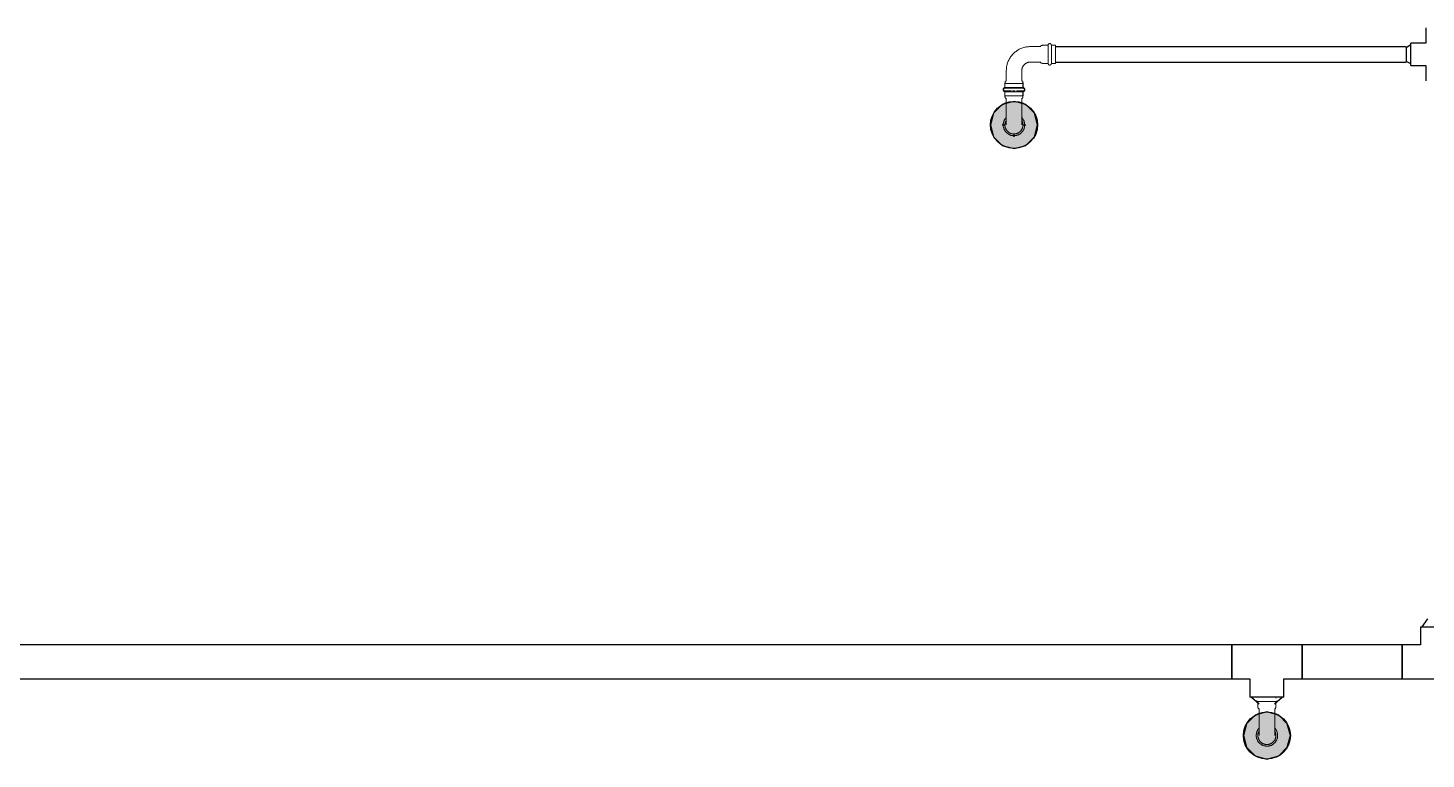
# Model space of a CAD drawing. Header units: inches. Extents: x -3327 to -1, y 8 to 1328.
# Drawn here: x -1645.4 to -1526.5, y 317.7 to 379.9 of the extents above; entities that cross this region are included whole.
import ezdxf

# ---------------------------------------------------------------- set-up
doc = ezdxf.new("R2010")
doc.units = ezdxf.units.IN
doc.header["$MEASUREMENT"] = 0
doc.layers.add('P-PIPE', color=3, linetype='Continuous', lineweight=9)
doc.layers.add('X - REF - FP', color=7, linetype='Continuous', true_color=0xb90000)

# ---------------------------------------------------------------- blocks, each defined once
blk = doc.blocks.new('Victaulic-VicPress316-Elbow 90-45deg Style P568_P571 - Standard-V7-SECOND LEVEL')
at = {"layer": 'P-PIPE'}
for p, q in [((-932.77, 322.6), (-932.77, 322.18)), ((-931.23, 322.92), (-931.22, 322.92)), ((-931.23, 322.18), (-931.23, 322.6)), ((-932.66, 322.03), (-932.66, 321.14)), ((-931.34, 321.14), (-931.34, 322.03))]:
    blk.add_line(p, q, dxfattribs=at)
at = {"layer": 'P-PIPE', "flags": 128}
for points in [[(-932.77, 322.63), (-932.77, 322.63), (-932.78, 322.63), (-932.78, 322.63), (-932.79, 322.64), (-932.8, 322.64), (-932.8, 322.64), (-932.81, 322.64), (-932.81, 322.64), (-932.82, 322.64), (-932.82, 322.64), (-932.83, 322.65), (-932.83, 322.65), (-932.84, 322.65), (-932.84, 322.66), (-932.85, 322.66), (-932.85, 322.66), (-932.86, 322.67), (-932.86, 322.67), (-932.87, 322.67), (-932.87, 322.68), (-932.87, 322.68), (-932.88, 322.69), (-932.88, 322.69), (-932.89, 322.7), (-932.89, 322.7), (-932.89, 322.71), (-932.89, 322.71), (-932.9, 322.72), (-932.9, 322.72), (-932.9, 322.73)], [(-932.78, 322.92), (-932.78, 322.92), (-932.77, 322.92)], [(-932.76, 322.92), (-932.76, 322.92), (-932.77, 322.92), (-932.77, 322.92), (-932.77, 322.92)], [(-932.77, 322.92), (-932.77, 322.92), (-932.76, 322.92), (-932.76, 322.92)], [(-932.75, 322.63), (-932.76, 322.63), (-932.76, 322.63), (-932.76, 322.63), (-932.77, 322.63), (-932.77, 322.63), (-932.77, 322.63)], [(-932.77, 322.63), (-932.77, 322.63), (-932.76, 322.63), (-932.76, 322.63), (-932.76, 322.63), (-932.75, 322.63), (-932.74, 322.63), (-932.74, 322.63), (-932.73, 322.63), (-932.72, 322.63), (-932.71, 322.63), (-932.69, 322.63), (-932.68, 322.63), (-932.67, 322.63), (-932.65, 322.63), (-932.63, 322.63), (-932.61, 322.63), (-932.6, 322.63), (-932.58, 322.63), (-932.56, 322.63), (-932.53, 322.63), (-932.51, 322.63), (-932.49, 322.63), (-932.46, 322.63), (-932.44, 322.63), (-932.41, 322.63), (-932.39, 322.63), (-932.36, 322.63), (-932.33, 322.63), (-932.31, 322.63), (-932.28, 322.63), (-932.25, 322.63), (-932.22, 322.63), (-932.19, 322.63), (-932.16, 322.63), (-932.13, 322.63), (-932.1, 322.63), (-932.07, 322.63), (-932.04, 322.63), (-932.02, 322.63)], [(-931.97, 322.63), (-931.94, 322.63), (-931.91, 322.63), (-931.88, 322.63), (-931.85, 322.63), (-931.82, 322.63), (-931.79, 322.63), (-931.76, 322.63), (-931.73, 322.63), (-931.7, 322.63), (-931.67, 322.63), (-931.65, 322.63), (-931.62, 322.63), (-931.59, 322.63), (-931.57, 322.63), (-931.54, 322.63), (-931.52, 322.63), (-931.49, 322.63), (-931.47, 322.63), (-931.45, 322.63), (-931.43, 322.63), (-931.41, 322.63), (-931.39, 322.63), (-931.37, 322.63), (-931.36, 322.63), (-931.34, 322.63), (-931.32, 322.63), (-931.31, 322.63), (-931.3, 322.63), (-931.29, 322.63), (-931.28, 322.63), (-931.27, 322.63), (-931.26, 322.63), (-931.25, 322.63), (-931.24, 322.63), (-931.24, 322.63), (-931.24, 322.63), (-931.23, 322.63), (-931.23, 322.63), (-931.23, 322.63)], [(-931.23, 322.63), (-931.23, 322.63), (-931.24, 322.63), (-931.24, 322.63), (-931.24, 322.63), (-931.25, 322.63)], [(-931.24, 322.92), (-931.24, 322.92), (-931.23, 322.92), (-931.23, 322.92), (-931.23, 322.92)], [(-931.23, 322.92), (-931.23, 322.92), (-931.24, 322.92), (-931.24, 322.92), (-931.24, 322.92)], [(-931.1, 322.72), (-931.1, 322.72), (-931.1, 322.71), (-931.11, 322.71), (-931.11, 322.7), (-931.11, 322.7), (-931.12, 322.69), (-931.12, 322.69), (-931.12, 322.68), (-931.13, 322.68), (-931.13, 322.68), (-931.14, 322.67), (-931.14, 322.67), (-931.14, 322.66), (-931.15, 322.66), (-931.15, 322.66), (-931.16, 322.65), (-931.16, 322.65), (-931.17, 322.65), (-931.17, 322.65), (-931.18, 322.64), (-931.18, 322.64), (-931.19, 322.64), (-931.2, 322.64), (-931.2, 322.64), (-931.21, 322.64), (-931.21, 322.63), (-931.22, 322.63), (-931.22, 322.63), (-931.23, 322.63), (-931.23, 322.63)], [(-932.66, 321.96), (-932.67, 321.97), (-932.67, 321.98), (-932.68, 321.98), (-932.69, 321.99), (-932.7, 322), (-932.7, 322.01), (-932.71, 322.02), (-932.72, 322.03), (-932.72, 322.04), (-932.73, 322.04), (-932.73, 322.05), (-932.74, 322.06), (-932.74, 322.07), (-932.75, 322.08), (-932.75, 322.09), (-932.76, 322.1), (-932.76, 322.12), (-932.76, 322.13), (-932.76, 322.14), (-932.76, 322.15), (-932.77, 322.16), (-932.77, 322.17), (-932.77, 322.18), (-932.77, 322.18)], [(-932.66, 321.14), (-932.66, 321.08), (-932.66, 321.02), (-932.66, 320.97), (-932.66, 320.91), (-932.66, 320.86), (-932.66, 320.8), (-932.66, 320.75), (-932.66, 320.7), (-932.66, 320.65), (-932.66, 320.59), (-932.66, 320.54), (-932.66, 320.49), (-932.66, 320.44), (-932.66, 320.4), (-932.66, 320.35), (-932.66, 320.3), (-932.66, 320.26), (-932.66, 320.22), (-932.66, 320.18), (-932.66, 320.14), (-932.66, 320.1), (-932.66, 320.06), (-932.66, 320.03), (-932.66, 319.99), (-932.66, 319.96), (-932.66, 319.93), (-932.66, 319.91), (-932.66, 319.88), (-932.66, 319.86), (-932.66, 319.84), (-932.66, 319.82), (-932.66, 319.8), (-932.66, 319.79), (-932.66, 319.77), (-932.66, 319.76), (-932.66, 319.75), (-932.66, 319.75), (-932.66, 319.74), (-932.66, 319.74), (-932.66, 319.74)], [(-931.23, 322.18), (-931.23, 322.17), (-931.23, 322.16), (-931.24, 322.15), (-931.24, 322.14), (-931.24, 322.13), (-931.24, 322.12), (-931.24, 322.11), (-931.25, 322.1), (-931.25, 322.09), (-931.26, 322.08), (-931.26, 322.07), (-931.26, 322.06), (-931.27, 322.05), (-931.28, 322.04), (-931.28, 322.03), (-931.29, 322.02), (-931.29, 322.01), (-931.3, 322), (-931.31, 321.99), (-931.32, 321.99), (-931.32, 321.98), (-931.33, 321.97), (-931.34, 321.97), (-931.34, 321.96)], [(-931.34, 319.74), (-931.34, 319.74), (-931.34, 319.75), (-931.34, 319.75), (-931.34, 319.76), (-931.34, 319.77), (-931.34, 319.78), (-931.34, 319.8), (-931.34, 319.81), (-931.34, 319.83), (-931.34, 319.85), (-931.34, 319.88), (-931.34, 319.9), (-931.34, 319.93), (-931.34, 319.96), (-931.34, 319.99), (-931.34, 320.02), (-931.34, 320.05), (-931.34, 320.09), (-931.34, 320.13), (-931.34, 320.17), (-931.34, 320.21), (-931.34, 320.25), (-931.34, 320.29), (-931.34, 320.34), (-931.34, 320.38), (-931.34, 320.43), (-931.34, 320.48), (-931.34, 320.53), (-931.34, 320.58), (-931.34, 320.63), (-931.34, 320.68), (-931.34, 320.74), (-931.34, 320.79), (-931.34, 320.84), (-931.34, 320.9), (-931.34, 320.95), (-931.34, 321.01), (-931.34, 321.07), (-931.34, 321.12), (-931.34, 321.14)], [(-932.66, 320.37), (-932.68, 320.35), (-932.7, 320.32), (-932.73, 320.3), (-932.75, 320.27), (-932.77, 320.24), (-932.79, 320.2), (-932.8, 320.17), (-932.82, 320.14), (-932.84, 320.11), (-932.85, 320.07), (-932.86, 320.04), (-932.87, 320), (-932.88, 319.97), (-932.89, 319.93), (-932.9, 319.9), (-932.9, 319.86), (-932.91, 319.83), (-932.91, 319.79), (-932.91, 319.75), (-932.91, 319.72), (-932.91, 319.68), (-932.91, 319.64), (-932.9, 319.61), (-932.9, 319.57), (-932.89, 319.54), (-932.88, 319.5), (-932.87, 319.47), (-932.86, 319.43), (-932.84, 319.4), (-932.83, 319.36), (-932.81, 319.33), (-932.8, 319.3), (-932.78, 319.27), (-932.76, 319.24), (-932.74, 319.21), (-932.72, 319.18), (-932.69, 319.15), (-932.67, 319.12), (-932.64, 319.1), (-932.62, 319.07), (-932.59, 319.05), (-932.56, 319.02), (-932.53, 319), (-932.5, 318.98), (-932.47, 318.96), (-932.44, 318.94), (-932.41, 318.93), (-932.37, 318.91), (-932.34, 318.9), (-932.31, 318.88), (-932.27, 318.87), (-932.24, 318.86), (-932.2, 318.85), (-932.16, 318.85), (-932.13, 318.84), (-932.09, 318.84), (-932.06, 318.83), (-932.02, 318.83), (-932, 318.83)], [(-932.66, 320.13), (-932.68, 320.1), (-932.69, 320.08), (-932.7, 320.05), (-932.71, 320.02), (-932.72, 319.99), (-932.73, 319.96), (-932.74, 319.93), (-932.75, 319.9), (-932.76, 319.87), (-932.76, 319.84), (-932.76, 319.81), (-932.77, 319.78), (-932.77, 319.75), (-932.77, 319.72), (-932.76, 319.69), (-932.76, 319.66), (-932.76, 319.63), (-932.75, 319.6), (-932.75, 319.57), (-932.74, 319.54), (-932.73, 319.51), (-932.72, 319.48), (-932.71, 319.45), (-932.7, 319.42), (-932.68, 319.4), (-932.67, 319.37), (-932.65, 319.34), (-932.64, 319.32), (-932.62, 319.29), (-932.6, 319.27), (-932.58, 319.24), (-932.56, 319.22), (-932.54, 319.2), (-932.52, 319.18), (-932.49, 319.16), (-932.47, 319.14), (-932.45, 319.12), (-932.42, 319.1), (-932.4, 319.09), (-932.37, 319.07), (-932.34, 319.06), (-932.31, 319.04), (-932.29, 319.03), (-932.26, 319.02), (-932.23, 319.01), (-932.2, 319), (-932.17, 319), (-932.14, 318.99), (-932.11, 318.98), (-932.08, 318.98), (-932.05, 318.98), (-932.02, 318.98), (-932, 318.98)], [(-932, 318.83), (-931.96, 318.83), (-931.93, 318.83), (-931.89, 318.84), (-931.85, 318.84), (-931.82, 318.85), (-931.78, 318.86), (-931.75, 318.87), (-931.71, 318.88), (-931.68, 318.89), (-931.64, 318.9), (-931.61, 318.92), (-931.58, 318.93), (-931.55, 318.95), (-931.52, 318.97), (-931.49, 318.99), (-931.46, 319.01), (-931.43, 319.03), (-931.4, 319.06), (-931.37, 319.08), (-931.35, 319.11), (-931.32, 319.13), (-931.3, 319.16), (-931.27, 319.19), (-931.25, 319.22), (-931.23, 319.25), (-931.21, 319.28), (-931.2, 319.31), (-931.18, 319.35), (-931.16, 319.38), (-931.15, 319.41), (-931.14, 319.45), (-931.13, 319.48), (-931.12, 319.52), (-931.11, 319.55), (-931.1, 319.59), (-931.1, 319.62), (-931.09, 319.66), (-931.09, 319.7), (-931.09, 319.73), (-931.09, 319.77), (-931.09, 319.81), (-931.09, 319.84), (-931.1, 319.88), (-931.1, 319.91), (-931.11, 319.95), (-931.12, 319.99), (-931.13, 320.02), (-931.14, 320.05), (-931.16, 320.09), (-931.17, 320.12), (-931.19, 320.16), (-931.2, 320.19), (-931.22, 320.22), (-931.24, 320.25), (-931.26, 320.28), (-931.28, 320.31), (-931.31, 320.34), (-931.33, 320.36)], [(-932, 318.98), (-931.97, 318.98), (-931.94, 318.98), (-931.91, 318.98), (-931.88, 318.99), (-931.85, 318.99), (-931.82, 319), (-931.79, 319.01), (-931.76, 319.02), (-931.73, 319.03), (-931.7, 319.04), (-931.67, 319.05), (-931.65, 319.06), (-931.62, 319.08), (-931.59, 319.09), (-931.57, 319.11), (-931.54, 319.13), (-931.52, 319.15), (-931.49, 319.17), (-931.47, 319.19), (-931.45, 319.21), (-931.43, 319.23), (-931.41, 319.25), (-931.39, 319.28), (-931.37, 319.3), (-931.36, 319.33), (-931.34, 319.35), (-931.32, 319.38), (-931.31, 319.41), (-931.3, 319.44), (-931.29, 319.47), (-931.28, 319.49), (-931.27, 319.52), (-931.26, 319.55), (-931.25, 319.58), (-931.24, 319.61), (-931.24, 319.64), (-931.24, 319.67), (-931.23, 319.7), (-931.23, 319.73), (-931.23, 319.77), (-931.24, 319.8), (-931.24, 319.83), (-931.24, 319.86), (-931.25, 319.89), (-931.25, 319.92), (-931.26, 319.95), (-931.27, 319.98), (-931.28, 320.01), (-931.29, 320.03), (-931.3, 320.06), (-931.32, 320.09), (-931.33, 320.12), (-931.34, 320.14)]]:
    blk.add_lwpolyline(points, dxfattribs=at)
blk = doc.blocks.new('Victaulic-VicPress316-Elbow 90-45deg Style P568_P571 - Standard-V8-SECOND LEVEL')
at = {"layer": 'P-PIPE'}
for p, q in [((-1562.28, 375.16), (-1562.28, 374.82)), ((-1561.51, 375.16), (-1562.28, 375.16)), ((-1562.28, 374.82), (-1561.51, 374.82)), ((-1560.75, 375.16), (-1561.51, 375.16)), ((-1561.51, 374.82), (-1560.75, 374.82)), ((-1560.75, 374.82), (-1560.75, 375.16)), ((-1562.28, 374.49), (-1562.28, 374.07)), ((-1562.17, 373.92), (-1562.17, 373.03)), ((-1560.86, 373.03), (-1560.86, 373.92)), ((-1560.75, 374.07), (-1560.75, 374.5))]:
    blk.add_line(p, q, dxfattribs=at)
at = {"layer": 'P-PIPE', "flags": 128}
for points in [[(-1562.28, 374.53), (-1562.29, 374.53), (-1562.29, 374.53), (-1562.3, 374.53), (-1562.3, 374.53), (-1562.31, 374.53), (-1562.32, 374.53), (-1562.32, 374.53), (-1562.33, 374.53), (-1562.33, 374.53), (-1562.34, 374.54), (-1562.34, 374.54), (-1562.35, 374.54), (-1562.35, 374.54), (-1562.36, 374.55), (-1562.36, 374.55), (-1562.37, 374.55), (-1562.37, 374.56), (-1562.38, 374.56), (-1562.38, 374.57), (-1562.39, 374.57), (-1562.39, 374.57), (-1562.39, 374.58), (-1562.4, 374.58), (-1562.4, 374.59), (-1562.4, 374.59), (-1562.41, 374.6), (-1562.41, 374.6), (-1562.41, 374.61), (-1562.41, 374.61), (-1562.42, 374.62), (-1562.42, 374.62), (-1562.42, 374.63), (-1562.42, 374.63), (-1562.42, 374.64), (-1562.42, 374.65), (-1562.43, 374.65), (-1562.43, 374.66), (-1562.43, 374.66), (-1562.43, 374.67), (-1562.43, 374.68), (-1562.43, 374.68), (-1562.43, 374.69), (-1562.43, 374.69), (-1562.42, 374.7), (-1562.42, 374.7), (-1562.42, 374.71), (-1562.42, 374.72), (-1562.42, 374.72), (-1562.42, 374.73), (-1562.41, 374.73), (-1562.41, 374.74), (-1562.41, 374.74), (-1562.41, 374.75), (-1562.4, 374.75), (-1562.4, 374.76), (-1562.4, 374.76), (-1562.39, 374.77), (-1562.39, 374.77), (-1562.38, 374.77), (-1562.38, 374.78), (-1562.38, 374.78), (-1562.37, 374.79), (-1562.37, 374.79), (-1562.36, 374.79), (-1562.36, 374.8), (-1562.35, 374.8), (-1562.35, 374.8), (-1562.34, 374.8), (-1562.34, 374.81), (-1562.33, 374.81), (-1562.32, 374.81), (-1562.32, 374.81), (-1562.31, 374.81), (-1562.31, 374.81), (-1562.3, 374.82), (-1562.3, 374.82), (-1562.29, 374.82), (-1562.28, 374.82), (-1562.28, 374.82)], [(-1561.51, 374.82), (-1561.55, 374.82), (-1561.58, 374.82), (-1561.61, 374.82), (-1561.64, 374.82), (-1561.67, 374.82), (-1561.7, 374.82), (-1561.73, 374.82), (-1561.76, 374.82), (-1561.79, 374.82), (-1561.81, 374.82), (-1561.84, 374.82), (-1561.87, 374.82), (-1561.9, 374.82), (-1561.92, 374.82), (-1561.95, 374.82), (-1561.97, 374.82), (-1562, 374.82), (-1562.02, 374.82), (-1562.04, 374.82), (-1562.06, 374.82), (-1562.09, 374.82), (-1562.11, 374.82), (-1562.12, 374.82), (-1562.14, 374.82), (-1562.16, 374.82), (-1562.18, 374.82), (-1562.19, 374.82), (-1562.2, 374.82), (-1562.22, 374.82), (-1562.23, 374.82), (-1562.24, 374.82), (-1562.25, 374.82), (-1562.26, 374.82), (-1562.26, 374.82), (-1562.27, 374.82), (-1562.27, 374.82), (-1562.28, 374.82), (-1562.28, 374.82), (-1562.28, 374.82), (-1562.28, 374.82)], [(-1562.28, 374.82), (-1562.28, 374.82), (-1562.28, 374.82), (-1562.28, 374.82), (-1562.27, 374.82), (-1562.27, 374.82), (-1562.26, 374.82), (-1562.25, 374.82), (-1562.24, 374.82)], [(-1560.75, 374.82), (-1560.75, 374.82), (-1560.75, 374.82), (-1560.75, 374.82), (-1560.76, 374.82), (-1560.76, 374.82), (-1560.77, 374.82), (-1560.78, 374.82), (-1560.79, 374.82), (-1560.8, 374.82), (-1560.81, 374.82), (-1560.82, 374.82), (-1560.84, 374.82), (-1560.85, 374.82), (-1560.87, 374.82), (-1560.88, 374.82), (-1560.9, 374.82), (-1560.92, 374.82), (-1560.94, 374.82), (-1560.96, 374.82), (-1560.98, 374.82), (-1561, 374.82), (-1561.03, 374.82), (-1561.05, 374.82), (-1561.08, 374.82), (-1561.1, 374.82), (-1561.13, 374.82), (-1561.15, 374.82), (-1561.18, 374.82), (-1561.21, 374.82), (-1561.24, 374.82), (-1561.27, 374.82), (-1561.3, 374.82), (-1561.32, 374.82), (-1561.35, 374.82), (-1561.38, 374.82), (-1561.42, 374.82), (-1561.45, 374.82), (-1561.48, 374.82), (-1561.51, 374.82), (-1561.51, 374.82)], [(-1560.79, 374.82), (-1560.78, 374.82), (-1560.77, 374.82), (-1560.77, 374.82), (-1560.76, 374.82), (-1560.76, 374.82), (-1560.75, 374.82), (-1560.75, 374.82), (-1560.75, 374.82), (-1560.75, 374.82)], [(-1560.75, 374.82), (-1560.74, 374.82), (-1560.74, 374.82), (-1560.73, 374.82), (-1560.73, 374.81), (-1560.72, 374.81), (-1560.71, 374.81), (-1560.71, 374.81), (-1560.7, 374.81), (-1560.7, 374.81), (-1560.69, 374.81), (-1560.69, 374.8), (-1560.68, 374.8), (-1560.68, 374.8), (-1560.67, 374.79), (-1560.67, 374.79), (-1560.66, 374.79), (-1560.66, 374.78), (-1560.65, 374.78), (-1560.65, 374.78), (-1560.64, 374.77), (-1560.64, 374.77), (-1560.64, 374.76), (-1560.63, 374.76), (-1560.63, 374.75), (-1560.63, 374.75), (-1560.62, 374.74), (-1560.62, 374.74), (-1560.62, 374.73), (-1560.62, 374.73), (-1560.61, 374.72), (-1560.61, 374.72), (-1560.61, 374.71), (-1560.61, 374.71), (-1560.61, 374.7), (-1560.61, 374.7), (-1560.6, 374.69), (-1560.6, 374.68), (-1560.6, 374.68), (-1560.6, 374.67), (-1560.6, 374.67), (-1560.6, 374.66), (-1560.6, 374.66), (-1560.6, 374.65), (-1560.61, 374.64), (-1560.61, 374.64), (-1560.61, 374.63), (-1560.61, 374.63), (-1560.61, 374.62), (-1560.61, 374.62), (-1560.62, 374.61), (-1560.62, 374.61), (-1560.62, 374.6), (-1560.62, 374.6), (-1560.63, 374.59), (-1560.63, 374.59), (-1560.63, 374.58), (-1560.64, 374.58), (-1560.64, 374.57), (-1560.65, 374.57), (-1560.65, 374.56), (-1560.65, 374.56), (-1560.66, 374.56), (-1560.66, 374.55), (-1560.67, 374.55), (-1560.67, 374.55), (-1560.68, 374.54), (-1560.68, 374.54), (-1560.69, 374.54), (-1560.69, 374.54), (-1560.7, 374.53), (-1560.71, 374.53), (-1560.71, 374.53), (-1560.72, 374.53), (-1560.72, 374.53), (-1560.73, 374.53), (-1560.73, 374.53), (-1560.74, 374.53), (-1560.75, 374.53), (-1560.75, 374.53)], [(-1562.27, 374.53), (-1562.27, 374.53), (-1562.28, 374.53), (-1562.28, 374.53), (-1562.28, 374.53), (-1562.28, 374.53)], [(-1562.28, 374.53), (-1562.28, 374.53), (-1562.28, 374.53), (-1562.28, 374.53), (-1562.27, 374.53), (-1562.27, 374.53), (-1562.26, 374.53), (-1562.25, 374.53), (-1562.24, 374.53), (-1562.23, 374.53), (-1562.22, 374.53), (-1562.21, 374.53), (-1562.19, 374.53), (-1562.18, 374.53), (-1562.16, 374.53), (-1562.15, 374.53), (-1562.13, 374.53), (-1562.11, 374.53), (-1562.09, 374.53), (-1562.07, 374.53), (-1562.05, 374.53), (-1562.03, 374.53), (-1562, 374.53), (-1561.98, 374.53), (-1561.95, 374.53), (-1561.93, 374.53), (-1561.9, 374.53), (-1561.88, 374.53), (-1561.85, 374.53), (-1561.82, 374.53), (-1561.79, 374.53), (-1561.76, 374.53), (-1561.73, 374.53)], [(-1562.17, 373.86), (-1562.18, 373.86), (-1562.19, 373.87), (-1562.2, 373.88), (-1562.21, 373.88), (-1562.21, 373.89), (-1562.22, 373.9), (-1562.23, 373.91), (-1562.23, 373.92), (-1562.24, 373.93), (-1562.24, 373.94), (-1562.25, 373.95), (-1562.25, 373.96), (-1562.26, 373.97), (-1562.26, 373.98), (-1562.27, 373.99), (-1562.27, 374), (-1562.27, 374.01), (-1562.28, 374.02), (-1562.28, 374.03), (-1562.28, 374.04), (-1562.28, 374.05), (-1562.28, 374.06), (-1562.28, 374.07), (-1562.28, 374.07)], [(-1561.65, 374.53), (-1561.61, 374.53), (-1561.58, 374.53), (-1561.55, 374.53), (-1561.52, 374.53), (-1561.51, 374.53)], [(-1561.51, 374.53), (-1561.48, 374.53), (-1561.45, 374.53), (-1561.42, 374.53)], [(-1561.3, 374.53), (-1561.27, 374.53), (-1561.24, 374.53), (-1561.22, 374.53), (-1561.19, 374.53), (-1561.16, 374.53), (-1561.13, 374.53), (-1561.11, 374.53), (-1561.08, 374.53), (-1561.06, 374.53), (-1561.03, 374.53)], [(-1561.03, 374.53), (-1561.01, 374.53), (-1560.99, 374.53), (-1560.97, 374.53), (-1560.94, 374.53), (-1560.92, 374.53), (-1560.91, 374.53), (-1560.89, 374.53), (-1560.87, 374.53), (-1560.85, 374.53), (-1560.84, 374.53), (-1560.83, 374.53), (-1560.81, 374.53), (-1560.8, 374.53), (-1560.79, 374.53), (-1560.78, 374.53), (-1560.77, 374.53), (-1560.77, 374.53), (-1560.76, 374.53), (-1560.76, 374.53), (-1560.75, 374.53), (-1560.75, 374.53), (-1560.75, 374.53), (-1560.75, 374.53)], [(-1560.75, 374.07), (-1560.75, 374.06), (-1560.75, 374.05), (-1560.75, 374.04), (-1560.75, 374.03), (-1560.75, 374.02), (-1560.76, 374.01), (-1560.76, 374), (-1560.76, 373.99), (-1560.77, 373.98), (-1560.77, 373.97), (-1560.77, 373.96), (-1560.78, 373.95), (-1560.78, 373.94), (-1560.79, 373.93), (-1560.8, 373.92), (-1560.8, 373.91), (-1560.81, 373.9), (-1560.82, 373.89), (-1560.82, 373.89), (-1560.83, 373.88), (-1560.84, 373.87), (-1560.85, 373.86), (-1560.86, 373.86), (-1560.86, 373.86)], [(-1560.75, 374.53), (-1560.75, 374.53), (-1560.75, 374.53), (-1560.75, 374.53), (-1560.76, 374.53), (-1560.76, 374.53)], [(-1562.17, 372.27), (-1562.19, 372.24), (-1562.22, 372.22), (-1562.24, 372.19), (-1562.26, 372.16), (-1562.28, 372.13), (-1562.3, 372.1), (-1562.32, 372.06), (-1562.34, 372.03), (-1562.35, 372), (-1562.37, 371.97), (-1562.38, 371.93), (-1562.39, 371.9), (-1562.4, 371.86), (-1562.41, 371.83), (-1562.41, 371.79), (-1562.42, 371.75), (-1562.42, 371.72), (-1562.43, 371.68), (-1562.43, 371.64), (-1562.43, 371.61), (-1562.42, 371.57), (-1562.42, 371.54), (-1562.42, 371.5), (-1562.41, 371.46), (-1562.4, 371.43), (-1562.39, 371.39), (-1562.38, 371.36), (-1562.37, 371.32), (-1562.36, 371.29), (-1562.34, 371.26), (-1562.33, 371.22), (-1562.31, 371.19), (-1562.29, 371.16), (-1562.27, 371.13), (-1562.25, 371.1), (-1562.23, 371.07), (-1562.21, 371.04), (-1562.18, 371.01), (-1562.16, 370.99), (-1562.13, 370.96), (-1562.1, 370.94), (-1562.08, 370.92), (-1562.05, 370.89), (-1562.02, 370.87), (-1561.99, 370.85), (-1561.95, 370.84), (-1561.92, 370.82), (-1561.89, 370.8), (-1561.85, 370.79), (-1561.82, 370.78), (-1561.79, 370.76), (-1561.75, 370.75), (-1561.72, 370.75), (-1561.68, 370.74), (-1561.64, 370.73), (-1561.61, 370.73), (-1561.57, 370.72), (-1561.53, 370.72), (-1561.51, 370.72)], [(-1562.17, 373.03), (-1562.17, 372.97), (-1562.17, 372.92), (-1562.17, 372.86), (-1562.17, 372.81), (-1562.17, 372.75), (-1562.17, 372.7), (-1562.17, 372.64), (-1562.17, 372.59), (-1562.17, 372.54), (-1562.17, 372.49), (-1562.17, 372.43), (-1562.17, 372.38), (-1562.17, 372.34), (-1562.17, 372.29), (-1562.17, 372.24), (-1562.17, 372.2), (-1562.17, 372.15), (-1562.17, 372.11), (-1562.17, 372.07), (-1562.17, 372.03), (-1562.17, 371.99), (-1562.17, 371.95), (-1562.17, 371.92), (-1562.17, 371.89), (-1562.17, 371.86), (-1562.17, 371.83), (-1562.17, 371.8), (-1562.17, 371.77), (-1562.17, 371.75), (-1562.17, 371.73), (-1562.17, 371.71), (-1562.17, 371.69), (-1562.17, 371.68), (-1562.17, 371.67), (-1562.17, 371.66), (-1562.17, 371.65), (-1562.17, 371.64), (-1562.17, 371.64), (-1562.17, 371.64), (-1562.17, 371.64)], [(-1561.51, 370.72), (-1561.48, 370.72), (-1561.44, 370.73), (-1561.41, 370.73), (-1561.37, 370.73), (-1561.33, 370.74), (-1561.3, 370.75), (-1561.26, 370.76), (-1561.23, 370.77), (-1561.19, 370.78), (-1561.16, 370.8), (-1561.13, 370.81), (-1561.09, 370.83), (-1561.06, 370.84), (-1561.03, 370.86), (-1561, 370.88), (-1560.97, 370.9), (-1560.94, 370.93), (-1560.91, 370.95), (-1560.89, 370.97), (-1560.86, 371), (-1560.84, 371.03), (-1560.81, 371.05), (-1560.79, 371.08), (-1560.77, 371.11), (-1560.75, 371.14), (-1560.73, 371.17), (-1560.71, 371.21), (-1560.69, 371.24), (-1560.68, 371.27), (-1560.66, 371.3), (-1560.65, 371.34), (-1560.64, 371.37), (-1560.63, 371.41), (-1560.62, 371.44), (-1560.62, 371.48), (-1560.61, 371.52), (-1560.61, 371.55), (-1560.6, 371.59), (-1560.6, 371.63), (-1560.6, 371.66), (-1560.61, 371.7), (-1560.61, 371.73), (-1560.61, 371.77), (-1560.62, 371.81), (-1560.63, 371.84), (-1560.64, 371.88), (-1560.65, 371.91), (-1560.66, 371.95), (-1560.67, 371.98), (-1560.69, 372.01), (-1560.7, 372.05), (-1560.72, 372.08), (-1560.74, 372.11), (-1560.76, 372.14), (-1560.78, 372.17), (-1560.8, 372.2), (-1560.82, 372.23), (-1560.85, 372.26)], [(-1560.86, 371.64), (-1560.86, 371.64), (-1560.86, 371.64), (-1560.86, 371.65), (-1560.86, 371.65), (-1560.86, 371.66), (-1560.86, 371.67), (-1560.86, 371.69), (-1560.86, 371.71), (-1560.86, 371.72), (-1560.86, 371.74), (-1560.86, 371.77), (-1560.86, 371.79), (-1560.86, 371.82), (-1560.86, 371.85), (-1560.86, 371.88), (-1560.86, 371.91), (-1560.86, 371.94), (-1560.86, 371.98), (-1560.86, 372.02), (-1560.86, 372.06), (-1560.86, 372.1), (-1560.86, 372.14), (-1560.86, 372.18), (-1560.86, 372.23), (-1560.86, 372.28), (-1560.86, 372.32), (-1560.86, 372.37), (-1560.86, 372.42), (-1560.86, 372.47), (-1560.86, 372.52), (-1560.86, 372.58), (-1560.86, 372.63), (-1560.86, 372.68), (-1560.86, 372.74), (-1560.86, 372.79), (-1560.86, 372.85), (-1560.86, 372.9), (-1560.86, 372.96), (-1560.86, 373.01), (-1560.86, 373.03)], [(-1562.18, 372.02), (-1562.19, 372), (-1562.2, 371.97), (-1562.22, 371.94), (-1562.23, 371.91), (-1562.24, 371.88), (-1562.25, 371.85), (-1562.26, 371.83), (-1562.26, 371.8), (-1562.27, 371.77), (-1562.27, 371.73), (-1562.28, 371.7), (-1562.28, 371.67), (-1562.28, 371.64), (-1562.28, 371.61), (-1562.28, 371.58), (-1562.28, 371.55), (-1562.27, 371.52), (-1562.27, 371.49), (-1562.26, 371.46), (-1562.25, 371.43), (-1562.25, 371.4), (-1562.24, 371.37), (-1562.22, 371.34), (-1562.21, 371.32), (-1562.2, 371.29), (-1562.18, 371.26), (-1562.17, 371.23), (-1562.15, 371.21), (-1562.13, 371.18), (-1562.12, 371.16), (-1562.1, 371.14), (-1562.08, 371.11), (-1562.05, 371.09), (-1562.03, 371.07), (-1562.01, 371.05), (-1561.99, 371.03), (-1561.96, 371.01), (-1561.94, 370.99), (-1561.91, 370.98), (-1561.88, 370.96), (-1561.86, 370.95), (-1561.83, 370.94), (-1561.8, 370.92), (-1561.77, 370.91), (-1561.74, 370.9), (-1561.71, 370.89), (-1561.68, 370.89), (-1561.65, 370.88), (-1561.62, 370.88), (-1561.59, 370.87), (-1561.56, 370.87), (-1561.53, 370.87), (-1561.51, 370.87)], [(-1561.51, 370.87), (-1561.48, 370.87), (-1561.45, 370.87), (-1561.42, 370.87), (-1561.39, 370.88), (-1561.36, 370.88), (-1561.33, 370.89), (-1561.3, 370.9), (-1561.27, 370.91), (-1561.24, 370.92), (-1561.22, 370.93), (-1561.19, 370.94), (-1561.16, 370.96), (-1561.13, 370.97), (-1561.11, 370.99), (-1561.08, 371), (-1561.06, 371.02), (-1561.03, 371.04), (-1561.01, 371.06), (-1560.99, 371.08), (-1560.97, 371.1), (-1560.94, 371.12), (-1560.92, 371.15), (-1560.91, 371.17), (-1560.89, 371.2), (-1560.87, 371.22), (-1560.85, 371.25), (-1560.84, 371.27), (-1560.83, 371.3), (-1560.81, 371.33), (-1560.8, 371.36), (-1560.79, 371.39), (-1560.78, 371.42), (-1560.77, 371.44), (-1560.77, 371.47), (-1560.76, 371.5), (-1560.76, 371.54), (-1560.75, 371.57), (-1560.75, 371.6), (-1560.75, 371.63), (-1560.75, 371.66), (-1560.75, 371.69), (-1560.75, 371.72), (-1560.76, 371.75), (-1560.76, 371.78), (-1560.77, 371.81), (-1560.78, 371.84), (-1560.78, 371.87), (-1560.79, 371.9), (-1560.81, 371.93), (-1560.82, 371.95), (-1560.83, 371.98), (-1560.85, 372.01), (-1560.86, 372.03)]]:
    blk.add_lwpolyline(points, dxfattribs=at)
blk = doc.blocks.new('Victaulic-VicPress316-Elbow 90-45deg Style P568_P571 - Standard-V64-SECOND LEVEL')
at = {"layer": 'P-PIPE'}
for p, q in [((-0.77, 3.52), (-0.77, 3.18)), ((0.77, 3.52), (-0.77, 3.52)), ((-0.77, 3.18), (0.77, 3.18)), ((-0.77, 2.87), (-0.77, 2.44)), ((0.77, 3.18), (0.77, 3.52)), ((0.77, 2.44), (0.77, 2.87)), ((-0.66, 2.28), (-0.66, 1.39)), ((0.66, 1.39), (0.66, 2.28)), ((-3.18, 0.77), (-3.52, 0.77)), ((-3.52, 0.77), (-3.52, -0.77)), ((-3.18, -0.77), (-3.18, 0.77)), ((-2.44, 0.77), (-2.89, 0.77)), ((-2.89, -0.77), (-2.89, 0.77)), ((-1.39, 0.66), (-2.28, 0.66)), ((-3.52, -0.77), (-3.18, -0.77)), ((-2.89, -0.77), (-2.44, -0.77)), ((-2.28, -0.66), (-1.39, -0.66))]:
    blk.add_line(p, q, dxfattribs=at)
at = {"layer": 'P-PIPE', "flags": 128}
for points in [[(-0.77, 2.89), (-0.77, 2.89), (-0.78, 2.89), (-0.78, 2.89), (-0.79, 2.89), (-0.8, 2.89), (-0.8, 2.89), (-0.81, 2.9), (-0.81, 2.9), (-0.82, 2.9), (-0.82, 2.9), (-0.83, 2.9), (-0.83, 2.91), (-0.84, 2.91), (-0.84, 2.91), (-0.85, 2.92), (-0.85, 2.92), (-0.86, 2.92), (-0.86, 2.93), (-0.87, 2.93), (-0.87, 2.93), (-0.87, 2.94), (-0.88, 2.94), (-0.88, 2.95), (-0.89, 2.95), (-0.89, 2.96), (-0.89, 2.96), (-0.89, 2.97), (-0.9, 2.97), (-0.9, 2.98), (-0.9, 2.98), (-0.9, 2.99), (-0.91, 2.99), (-0.91, 3), (-0.91, 3.01), (-0.91, 3.01), (-0.91, 3.02), (-0.91, 3.02), (-0.91, 3.03), (-0.91, 3.03), (-0.91, 3.04), (-0.91, 3.05), (-0.91, 3.05), (-0.91, 3.06), (-0.91, 3.06), (-0.91, 3.07), (-0.91, 3.07), (-0.91, 3.08), (-0.9, 3.09), (-0.9, 3.09), (-0.9, 3.1), (-0.9, 3.1), (-0.89, 3.11), (-0.89, 3.11), (-0.89, 3.12), (-0.88, 3.12), (-0.88, 3.13), (-0.88, 3.13), (-0.87, 3.14), (-0.87, 3.14), (-0.86, 3.14), (-0.86, 3.15), (-0.86, 3.15), (-0.85, 3.15), (-0.85, 3.16), (-0.84, 3.16), (-0.84, 3.16), (-0.83, 3.17), (-0.83, 3.17), (-0.82, 3.17), (-0.82, 3.17), (-0.81, 3.17), (-0.8, 3.18), (-0.8, 3.18), (-0.79, 3.18), (-0.79, 3.18), (-0.78, 3.18), (-0.78, 3.18), (-0.77, 3.18), (-0.77, 3.18)], [(0.77, 3.18), (0.77, 3.18), (0.76, 3.18), (0.76, 3.18), (0.76, 3.18), (0.75, 3.18), (0.74, 3.18), (0.74, 3.18), (0.73, 3.18), (0.72, 3.18), (0.71, 3.18), (0.69, 3.18), (0.68, 3.18), (0.67, 3.18), (0.65, 3.18), (0.63, 3.18), (0.61, 3.18), (0.6, 3.18), (0.58, 3.18), (0.56, 3.18), (0.53, 3.18), (0.51, 3.18), (0.49, 3.18), (0.46, 3.18), (0.44, 3.18), (0.41, 3.18), (0.39, 3.18), (0.36, 3.18), (0.33, 3.18), (0.31, 3.18), (0.28, 3.18), (0.25, 3.18), (0.22, 3.18), (0.19, 3.18), (0.16, 3.18), (0.13, 3.18), (0.1, 3.18), (0.07, 3.18), (0.04, 3.18), (0.01, 3.18), (-0.02, 3.18), (-0.05, 3.18), (-0.08, 3.18), (-0.11, 3.18), (-0.14, 3.18), (-0.17, 3.18), (-0.2, 3.18), (-0.23, 3.18), (-0.26, 3.18), (-0.29, 3.18), (-0.32, 3.18), (-0.35, 3.18), (-0.37, 3.18), (-0.4, 3.18), (-0.43, 3.18), (-0.45, 3.18), (-0.48, 3.18), (-0.5, 3.18), (-0.52, 3.18), (-0.54, 3.18), (-0.57, 3.18), (-0.59, 3.18), (-0.6, 3.18), (-0.62, 3.18), (-0.64, 3.18), (-0.66, 3.18), (-0.67, 3.18), (-0.69, 3.18), (-0.7, 3.18), (-0.71, 3.18), (-0.72, 3.18), (-0.73, 3.18), (-0.74, 3.18), (-0.75, 3.18), (-0.75, 3.18), (-0.76, 3.18), (-0.76, 3.18), (-0.77, 3.18), (-0.77, 3.18), (-0.77, 3.18)], [(-0.77, 3.18), (-0.77, 3.18), (-0.76, 3.18), (-0.76, 3.18), (-0.76, 3.18), (-0.75, 3.18), (-0.74, 3.18), (-0.74, 3.18), (-0.73, 3.18)], [(-0.77, 2.89), (-0.77, 2.89), (-0.76, 2.89), (-0.76, 2.89), (-0.76, 2.89), (-0.75, 2.89), (-0.74, 2.89), (-0.74, 2.89), (-0.73, 2.89), (-0.72, 2.89), (-0.71, 2.89), (-0.69, 2.89), (-0.68, 2.89), (-0.67, 2.89), (-0.65, 2.89), (-0.63, 2.89), (-0.61, 2.89), (-0.6, 2.89), (-0.58, 2.89), (-0.56, 2.89), (-0.54, 2.89)], [(-0.75, 2.89), (-0.76, 2.89), (-0.76, 2.89), (-0.77, 2.89), (-0.77, 2.89), (-0.77, 2.89)], [(-0.66, 2.22), (-0.67, 2.23), (-0.67, 2.23), (-0.68, 2.24), (-0.69, 2.25), (-0.7, 2.26), (-0.7, 2.27), (-0.71, 2.27), (-0.72, 2.28), (-0.72, 2.29), (-0.73, 2.3), (-0.73, 2.31), (-0.74, 2.32), (-0.74, 2.33), (-0.75, 2.34), (-0.75, 2.35), (-0.76, 2.36), (-0.76, 2.37), (-0.76, 2.38), (-0.76, 2.39), (-0.76, 2.4), (-0.77, 2.42), (-0.77, 2.43), (-0.77, 2.44), (-0.77, 2.44)], [(-0.53, 2.89), (-0.51, 2.89), (-0.49, 2.89), (-0.46, 2.89), (-0.44, 2.89), (-0.41, 2.89), (-0.39, 2.89), (-0.36, 2.89), (-0.33, 2.89), (-0.31, 2.89), (-0.28, 2.89), (-0.25, 2.89), (-0.22, 2.89), (-0.19, 2.89), (-0.16, 2.89), (-0.13, 2.89), (-0.1, 2.89), (-0.07, 2.89), (-0.04, 2.89), (-0.01, 2.89), (0.02, 2.89), (0.05, 2.89), (0.08, 2.89), (0.11, 2.89), (0.14, 2.89), (0.17, 2.89), (0.2, 2.89), (0.23, 2.89), (0.26, 2.89), (0.29, 2.89), (0.32, 2.89), (0.35, 2.89), (0.37, 2.89), (0.4, 2.89), (0.43, 2.89)], [(0.48, 2.89), (0.5, 2.89), (0.52, 2.89), (0.54, 2.89), (0.57, 2.89), (0.59, 2.89), (0.6, 2.89), (0.62, 2.89), (0.64, 2.89), (0.66, 2.89), (0.67, 2.89), (0.69, 2.89), (0.7, 2.89), (0.71, 2.89), (0.72, 2.89), (0.73, 2.89), (0.74, 2.89), (0.75, 2.89), (0.75, 2.89), (0.76, 2.89), (0.76, 2.89), (0.77, 2.89), (0.77, 2.89), (0.77, 2.89)], [(0.77, 2.44), (0.77, 2.43), (0.77, 2.42), (0.76, 2.41), (0.76, 2.4), (0.76, 2.38), (0.76, 2.37), (0.76, 2.36), (0.75, 2.35), (0.75, 2.34), (0.74, 2.33), (0.74, 2.32), (0.74, 2.31), (0.73, 2.3), (0.72, 2.29), (0.72, 2.29), (0.71, 2.28), (0.71, 2.27), (0.7, 2.26), (0.69, 2.25), (0.68, 2.24), (0.68, 2.24), (0.67, 2.23), (0.66, 2.22), (0.66, 2.22)], [(0.72, 3.18), (0.73, 3.18), (0.74, 3.18), (0.75, 3.18), (0.75, 3.18), (0.76, 3.18), (0.76, 3.18), (0.77, 3.18), (0.77, 3.18), (0.77, 3.18)], [(0.77, 2.89), (0.77, 2.89), (0.76, 2.89), (0.76, 2.89), (0.76, 2.89), (0.75, 2.89), (0.74, 2.89)], [(0.77, 3.18), (0.77, 3.18), (0.78, 3.18), (0.78, 3.18), (0.79, 3.18), (0.8, 3.18), (0.8, 3.18), (0.81, 3.18), (0.81, 3.17), (0.82, 3.17), (0.82, 3.17), (0.83, 3.17), (0.83, 3.17), (0.84, 3.16), (0.84, 3.16), (0.85, 3.16), (0.85, 3.15), (0.86, 3.15), (0.86, 3.15), (0.87, 3.14), (0.87, 3.14), (0.87, 3.13), (0.88, 3.13), (0.88, 3.12), (0.89, 3.12), (0.89, 3.11), (0.89, 3.11), (0.89, 3.1), (0.9, 3.1), (0.9, 3.09), (0.9, 3.09), (0.9, 3.08), (0.91, 3.08), (0.91, 3.07), (0.91, 3.07), (0.91, 3.06), (0.91, 3.05), (0.91, 3.05), (0.91, 3.04), (0.91, 3.04), (0.91, 3.03), (0.91, 3.03), (0.91, 3.02), (0.91, 3.01), (0.91, 3.01), (0.91, 3), (0.91, 3), (0.91, 2.99), (0.9, 2.99), (0.9, 2.98), (0.9, 2.98), (0.9, 2.97), (0.89, 2.97), (0.89, 2.96), (0.89, 2.96), (0.88, 2.95), (0.88, 2.95), (0.88, 2.94), (0.87, 2.94), (0.87, 2.93), (0.86, 2.93), (0.86, 2.92), (0.86, 2.92), (0.85, 2.92), (0.85, 2.91), (0.84, 2.91), (0.84, 2.91), (0.83, 2.91), (0.83, 2.9), (0.82, 2.9), (0.82, 2.9), (0.81, 2.9), (0.8, 2.9), (0.8, 2.89), (0.79, 2.89), (0.79, 2.89), (0.78, 2.89), (0.78, 2.89), (0.77, 2.89), (0.77, 2.89)], [(-0.66, 1.39), (-0.66, 1.36), (-0.66, 1.33), (-0.66, 1.3), (-0.67, 1.28), (-0.67, 1.25), (-0.68, 1.22), (-0.69, 1.19), (-0.69, 1.16), (-0.7, 1.13), (-0.72, 1.11), (-0.73, 1.08), (-0.74, 1.05), (-0.75, 1.03), (-0.77, 1), (-0.79, 0.98), (-0.8, 0.95), (-0.82, 0.93), (-0.84, 0.91), (-0.86, 0.89), (-0.88, 0.87), (-0.9, 0.85), (-0.92, 0.83), (-0.95, 0.81), (-0.97, 0.79), (-1, 0.77), (-1.02, 0.76), (-1.05, 0.74), (-1.07, 0.73), (-1.1, 0.72), (-1.13, 0.71), (-1.15, 0.7), (-1.18, 0.69), (-1.21, 0.68), (-1.24, 0.67), (-1.27, 0.67), (-1.3, 0.66), (-1.33, 0.66), (-1.36, 0.66), (-1.39, 0.66), (-1.39, 0.66)], [(-1.39, -0.66), (-1.31, -0.66), (-1.23, -0.65), (-1.15, -0.64), (-1.07, -0.63), (-0.99, -0.62), (-0.91, -0.6), (-0.83, -0.58), (-0.75, -0.55), (-0.67, -0.53), (-0.59, -0.5), (-0.52, -0.46), (-0.45, -0.43), (-0.37, -0.39), (-0.3, -0.34), (-0.24, -0.3), (-0.17, -0.25), (-0.1, -0.2), (-0.04, -0.15), (0.02, -0.09), (0.08, -0.04), (0.13, 0.02), (0.19, 0.09), (0.24, 0.15), (0.29, 0.22), (0.33, 0.29), (0.38, 0.35), (0.42, 0.43), (0.45, 0.5), (0.49, 0.57), (0.52, 0.65), (0.55, 0.73), (0.57, 0.81), (0.59, 0.88), (0.61, 0.96), (0.63, 1.04), (0.64, 1.13), (0.65, 1.21), (0.65, 1.29), (0.66, 1.37), (0.66, 1.39)], [(-3.18, 0.77), (-3.18, 0.77), (-3.18, 0.78), (-3.18, 0.78), (-3.18, 0.79), (-3.18, 0.8), (-3.18, 0.8), (-3.18, 0.81), (-3.17, 0.81), (-3.17, 0.82), (-3.17, 0.82), (-3.17, 0.83), (-3.17, 0.83), (-3.16, 0.84), (-3.16, 0.84), (-3.16, 0.85), (-3.15, 0.85), (-3.15, 0.86), (-3.15, 0.86), (-3.14, 0.87), (-3.14, 0.87), (-3.13, 0.87), (-3.13, 0.88), (-3.12, 0.88), (-3.12, 0.89), (-3.11, 0.89), (-3.11, 0.89), (-3.1, 0.89), (-3.1, 0.9), (-3.09, 0.9), (-3.09, 0.9), (-3.08, 0.9), (-3.08, 0.91), (-3.07, 0.91), (-3.07, 0.91), (-3.06, 0.91), (-3.05, 0.91), (-3.05, 0.91), (-3.04, 0.91), (-3.04, 0.91), (-3.03, 0.91), (-3.03, 0.91), (-3.02, 0.91), (-3.01, 0.91), (-3.01, 0.91), (-3, 0.91), (-3, 0.91), (-2.99, 0.91), (-2.99, 0.9), (-2.98, 0.9), (-2.98, 0.9), (-2.97, 0.9), (-2.97, 0.89), (-2.96, 0.89), (-2.96, 0.89), (-2.95, 0.88), (-2.95, 0.88), (-2.94, 0.88), (-2.94, 0.87), (-2.93, 0.87), (-2.93, 0.86), (-2.92, 0.86), (-2.92, 0.86), (-2.92, 0.85), (-2.91, 0.85), (-2.91, 0.84), (-2.91, 0.84), (-2.91, 0.83), (-2.9, 0.83), (-2.9, 0.82), (-2.9, 0.82), (-2.9, 0.81), (-2.9, 0.8), (-2.89, 0.8), (-2.89, 0.79), (-2.89, 0.79), (-2.89, 0.78), (-2.89, 0.78), (-2.89, 0.77), (-2.89, 0.77)], [(-3.18, 0.77), (-3.18, 0.77), (-3.18, 0.76), (-3.18, 0.76), (-3.18, 0.76), (-3.18, 0.75), (-3.18, 0.74), (-3.18, 0.74), (-3.18, 0.73), (-3.18, 0.72), (-3.18, 0.71), (-3.18, 0.69), (-3.18, 0.68), (-3.18, 0.67), (-3.18, 0.65), (-3.18, 0.63), (-3.18, 0.61), (-3.18, 0.6), (-3.18, 0.58), (-3.18, 0.56), (-3.18, 0.53), (-3.18, 0.51), (-3.18, 0.49), (-3.18, 0.46), (-3.18, 0.44), (-3.18, 0.41), (-3.18, 0.39), (-3.18, 0.36), (-3.18, 0.33), (-3.18, 0.31), (-3.18, 0.28), (-3.18, 0.25), (-3.18, 0.22), (-3.18, 0.19), (-3.18, 0.16), (-3.18, 0.13), (-3.18, 0.1), (-3.18, 0.07), (-3.18, 0.04), (-3.18, 0.01), (-3.18, -0.02), (-3.18, -0.05), (-3.18, -0.08), (-3.18, -0.11), (-3.18, -0.14), (-3.18, -0.17), (-3.18, -0.2), (-3.18, -0.23), (-3.18, -0.26), (-3.18, -0.29), (-3.18, -0.32), (-3.18, -0.35), (-3.18, -0.37), (-3.18, -0.4), (-3.18, -0.43), (-3.18, -0.45), (-3.18, -0.48), (-3.18, -0.5), (-3.18, -0.52), (-3.18, -0.54), (-3.18, -0.57), (-3.18, -0.59), (-3.18, -0.6), (-3.18, -0.62), (-3.18, -0.64), (-3.18, -0.66), (-3.18, -0.67), (-3.18, -0.69), (-3.18, -0.7), (-3.18, -0.71), (-3.18, -0.72), (-3.18, -0.73), (-3.18, -0.74), (-3.18, -0.75), (-3.18, -0.75), (-3.18, -0.76), (-3.18, -0.76), (-3.18, -0.77), (-3.18, -0.77), (-3.18, -0.77)], [(-3.18, 0.72), (-3.18, 0.73), (-3.18, 0.74), (-3.18, 0.75), (-3.18, 0.75), (-3.18, 0.76), (-3.18, 0.76), (-3.18, 0.77), (-3.18, 0.77), (-3.18, 0.77)], [(-2.89, -0.77), (-2.89, -0.77), (-2.89, -0.76), (-2.89, -0.76), (-2.89, -0.76), (-2.89, -0.75), (-2.89, -0.74), (-2.89, -0.74), (-2.89, -0.73), (-2.89, -0.72), (-2.89, -0.71), (-2.89, -0.69), (-2.89, -0.68), (-2.89, -0.67), (-2.89, -0.65), (-2.89, -0.63), (-2.89, -0.61), (-2.89, -0.6), (-2.89, -0.58), (-2.89, -0.56), (-2.89, -0.53), (-2.89, -0.51), (-2.89, -0.49), (-2.89, -0.46), (-2.89, -0.44), (-2.89, -0.41), (-2.89, -0.39), (-2.89, -0.36), (-2.89, -0.33), (-2.89, -0.31), (-2.89, -0.28), (-2.89, -0.25), (-2.89, -0.22), (-2.89, -0.19), (-2.89, -0.16), (-2.89, -0.13), (-2.89, -0.1), (-2.89, -0.07), (-2.89, -0.04), (-2.89, -0.01), (-2.89, 0.02), (-2.89, 0.05), (-2.89, 0.08), (-2.89, 0.11), (-2.89, 0.14), (-2.89, 0.17), (-2.89, 0.2), (-2.89, 0.23), (-2.89, 0.26), (-2.89, 0.29), (-2.89, 0.32), (-2.89, 0.35), (-2.89, 0.37), (-2.89, 0.4), (-2.89, 0.43), (-2.89, 0.45), (-2.89, 0.48), (-2.89, 0.5), (-2.89, 0.52), (-2.89, 0.54), (-2.89, 0.57), (-2.89, 0.59), (-2.89, 0.6), (-2.89, 0.62), (-2.89, 0.64), (-2.89, 0.66), (-2.89, 0.67), (-2.89, 0.69), (-2.89, 0.7), (-2.89, 0.71), (-2.89, 0.72), (-2.89, 0.73), (-2.89, 0.74), (-2.89, 0.75), (-2.89, 0.75), (-2.89, 0.76), (-2.89, 0.76), (-2.89, 0.77), (-2.89, 0.77), (-2.89, 0.77)], [(-2.89, 0.77), (-2.89, 0.77), (-2.89, 0.76), (-2.89, 0.76), (-2.89, 0.76), (-2.89, 0.75), (-2.89, 0.74), (-2.89, 0.74), (-2.89, 0.73)], [(-2.44, 0.77), (-2.43, 0.77), (-2.42, 0.77), (-2.41, 0.76), (-2.4, 0.76), (-2.38, 0.76), (-2.37, 0.76), (-2.36, 0.76), (-2.35, 0.75), (-2.34, 0.75), (-2.33, 0.74), (-2.32, 0.74), (-2.31, 0.74), (-2.3, 0.73), (-2.29, 0.72), (-2.29, 0.72), (-2.28, 0.71), (-2.27, 0.71), (-2.26, 0.7), (-2.25, 0.69), (-2.24, 0.68), (-2.24, 0.68), (-2.23, 0.67), (-2.22, 0.66), (-2.22, 0.66)], [(-3.18, -0.77), (-3.18, -0.77), (-3.18, -0.76), (-3.18, -0.76), (-3.18, -0.76), (-3.18, -0.75), (-3.18, -0.74), (-3.18, -0.74), (-3.18, -0.73)], [(-2.89, -0.77), (-2.89, -0.77), (-2.89, -0.78), (-2.89, -0.78), (-2.89, -0.79), (-2.89, -0.8), (-2.89, -0.8), (-2.9, -0.81), (-2.9, -0.81), (-2.9, -0.82), (-2.9, -0.82), (-2.9, -0.83), (-2.91, -0.83), (-2.91, -0.84), (-2.91, -0.84), (-2.92, -0.85), (-2.92, -0.85), (-2.92, -0.86), (-2.93, -0.86), (-2.93, -0.87), (-2.93, -0.87), (-2.94, -0.87), (-2.94, -0.88), (-2.95, -0.88), (-2.95, -0.89), (-2.96, -0.89), (-2.96, -0.89), (-2.97, -0.89), (-2.97, -0.9), (-2.98, -0.9), (-2.98, -0.9), (-2.99, -0.9), (-2.99, -0.91), (-3, -0.91), (-3.01, -0.91), (-3.01, -0.91), (-3.02, -0.91), (-3.02, -0.91), (-3.03, -0.91), (-3.03, -0.91), (-3.04, -0.91), (-3.05, -0.91), (-3.05, -0.91), (-3.06, -0.91), (-3.06, -0.91), (-3.07, -0.91), (-3.07, -0.91), (-3.08, -0.91), (-3.09, -0.9), (-3.09, -0.9), (-3.1, -0.9), (-3.1, -0.9), (-3.11, -0.89), (-3.11, -0.89), (-3.12, -0.89), (-3.12, -0.88), (-3.13, -0.88), (-3.13, -0.88), (-3.14, -0.87), (-3.14, -0.87), (-3.14, -0.86), (-3.15, -0.86), (-3.15, -0.86), (-3.15, -0.85), (-3.16, -0.85), (-3.16, -0.84), (-3.16, -0.84), (-3.17, -0.83), (-3.17, -0.83), (-3.17, -0.82), (-3.17, -0.82), (-3.17, -0.81), (-3.18, -0.8), (-3.18, -0.8), (-3.18, -0.79), (-3.18, -0.79), (-3.18, -0.78), (-3.18, -0.78), (-3.18, -0.77), (-3.18, -0.77)], [(-2.89, -0.72), (-2.89, -0.73), (-2.89, -0.74), (-2.89, -0.75), (-2.89, -0.75), (-2.89, -0.76), (-2.89, -0.76), (-2.89, -0.77), (-2.89, -0.77), (-2.89, -0.77)], [(-2.22, -0.66), (-2.23, -0.67), (-2.23, -0.67), (-2.24, -0.68), (-2.25, -0.69), (-2.26, -0.7), (-2.27, -0.7), (-2.27, -0.71), (-2.28, -0.72), (-2.29, -0.72), (-2.3, -0.73), (-2.31, -0.73), (-2.32, -0.74), (-2.33, -0.74), (-2.34, -0.75), (-2.35, -0.75), (-2.36, -0.76), (-2.37, -0.76), (-2.38, -0.76), (-2.39, -0.76), (-2.4, -0.76), (-2.42, -0.77), (-2.43, -0.77), (-2.44, -0.77), (-2.44, -0.77)]]:
    blk.add_lwpolyline(points, dxfattribs=at)

msp = doc.modelspace()

# ---------------------------------------------------------------- hatches: boundary and pattern name
at = {"layer": 'X - REF - FP'}
h = msp.add_hatch(color=256, dxfattribs=at)
edge = h.paths.add_edge_path(flags=0)
edge.add_arc((-1561.51, 371.64), 2, 0, 360)
for points in [[(-1561.51, 369.64), (-1560.51, 369.9), (-1559.78, 370.64), (-1559.51, 371.64), (-1559.78, 372.64), (-1560.51, 373.37), (-1561.51, 373.64), (-1562.51, 373.37), (-1563.25, 372.64), (-1563.51, 371.64), (-1563.25, 370.64), (-1562.51, 369.9)], [(-1540, 317.74), (-1539, 318.01), (-1538.27, 318.74), (-1538, 319.74), (-1538.27, 320.74), (-1539, 321.47), (-1540, 321.74), (-1541, 321.47), (-1541.73, 320.74), (-1542, 319.74), (-1541.73, 318.74), (-1541, 318.01)]]:
    msp.add_hatch(color=256, dxfattribs=at).paths.add_polyline_path(points, flags=0)
h = msp.add_hatch(color=256, dxfattribs=at)
edge = h.paths.add_edge_path(flags=0)
edge.add_arc((-1540, 319.74), 2, 0, 360)

# ---------------------------------------------------------------- linework, layer by layer
for p, q in [((-1526.47, 379.88), (-1526.47, 378.59)), ((-1528.17, 378.29), (-1557.99, 378.29)), ((-1527.76, 378.45), (-1528.17, 378.2)), ((-1528.17, 378.29), (-1528.17, 376.98)), ((-1526.47, 378.59), (-1527.76, 378.59)), ((-1527.76, 376.68), (-1527.76, 378.59)), ((-1557.99, 376.98), (-1528.17, 376.98)), ((-1528.17, 377.07), (-1527.76, 376.82)), ((-1527.76, 376.68), (-1526.47, 376.68)), ((-1526.47, 376.68), (-1526.47, 375.39)), ((-1561.51, 373.64), (-1562.51, 373.37)), ((-1560.51, 373.37), (-1561.51, 373.64)), ((-1563.25, 372.64), (-1563.51, 371.64)), ((-1562.51, 373.37), (-1563.25, 372.64)), ((-1559.78, 372.64), (-1560.51, 373.37)), ((-1559.51, 371.64), (-1559.78, 372.64)), ((-1563.51, 371.64), (-1563.25, 370.64)), ((-1562.51, 371.64), (-1562.25, 371.64)), ((-1560.78, 371.64), (-1560.51, 371.64)), ((-1559.78, 370.64), (-1559.51, 371.64)), ((-1563.25, 370.64), (-1562.51, 369.9)), ((-1562.51, 369.9), (-1561.51, 369.64)), ((-1561.51, 370.64), (-1561.51, 370.9)), ((-1561.51, 369.64), (-1560.51, 369.9)), ((-1560.51, 369.9), (-1559.78, 370.64)), ((-1526.33, 329.65), (-1526.83, 328.99)), ((-1526.95, 328.99), (-1526.95, 327.44)), ((-1526.95, 328.99), (-1524.08, 328.99)), ((-1542.99, 327.44), (-1681.01, 327.44)), ((-1537.01, 327.44), (-1542.99, 327.44)), ((-1542.99, 327.44), (-1542.99, 325.28)), ((-1542.99, 327.25), (-1542.99, 327.39)), ((-1542.99, 327.02), (-1542.99, 327.24)), ((-1528.51, 327.44), (-1537.01, 327.44)), ((-1537.01, 325.28), (-1537.01, 327.44)), ((-1537.01, 327.39), (-1537.01, 327.25)), ((-1537.01, 327.24), (-1537.01, 327.02)), ((-1528.51, 327.44), (-1528.51, 326.72)), ((-1526.95, 327.44), (-1528.51, 327.44)), ((-1528.51, 327.25), (-1528.51, 327.39)), ((-1528.51, 327.02), (-1528.51, 327.24)), ((-1542.99, 326.72), (-1542.99, 327.02)), ((-1542.99, 326.37), (-1542.99, 326.72)), ((-1542.99, 325.63), (-1542.99, 326.37)), ((-1537.01, 327.02), (-1537.01, 326.72)), ((-1537.01, 326.72), (-1537.01, 326.37)), ((-1537.01, 326.37), (-1537.01, 325.63)), ((-1528.51, 326.72), (-1528.51, 327.02)), ((-1528.51, 326.72), (-1528.51, 324.56)), ((-1528.51, 326.37), (-1528.51, 326.72)), ((-1528.51, 325.63), (-1528.51, 326.37)), ((-1542.99, 325.28), (-1542.99, 325.63)), ((-1542.99, 324.98), (-1542.99, 325.28)), ((-1542.99, 325.28), (-1542.99, 324.56)), ((-1542.99, 324.76), (-1542.99, 324.98)), ((-1542.99, 324.61), (-1542.99, 324.75)), ((-1537.01, 325.63), (-1537.01, 325.28)), ((-1537.01, 325.28), (-1537.01, 324.98)), ((-1537.01, 324.56), (-1537.01, 325.28)), ((-1537.01, 324.98), (-1537.01, 324.76)), ((-1537.01, 324.75), (-1537.01, 324.61)), ((-1528.51, 325.28), (-1528.51, 325.63)), ((-1528.51, 324.98), (-1528.51, 325.28)), ((-1528.51, 324.76), (-1528.51, 324.98)), ((-1528.51, 324.61), (-1528.51, 324.75)), ((-1681.01, 324.56), (-1542.99, 324.56)), ((-1542.99, 324.56), (-1541.44, 324.56)), ((-1541.44, 324.56), (-1541.44, 323.01)), ((-1538.56, 324.56), (-1537.01, 324.56)), ((-1538.56, 323.01), (-1538.56, 324.56)), ((-1537.01, 324.56), (-1528.51, 324.56)), ((-1528.51, 324.56), (-1522.52, 324.56)), ((-1538.56, 323.01), (-1541.44, 323.01)), ((-1541.31, 323.01), (-1540.65, 322.43)), ((-1539.35, 322.43), (-1538.69, 323.01)), ((-1541, 321.47), (-1541.73, 320.74)), ((-1540, 321.74), (-1541, 321.47)), ((-1539, 321.47), (-1540, 321.74)), ((-1538.27, 320.74), (-1539, 321.47)), ((-1541.73, 320.74), (-1542, 319.74)), ((-1538, 319.74), (-1538.27, 320.74)), ((-1542, 319.74), (-1541.73, 318.74)), ((-1541.73, 318.74), (-1541, 318.01)), ((-1539, 318.01), (-1538.27, 318.74)), ((-1538.27, 318.74), (-1538, 319.74)), ((-1541, 318.01), (-1540, 317.74)), ((-1540, 317.74), (-1539, 318.01))]:
    msp.add_line(p, q, dxfattribs=at)
for centre in [(-1561.51, 371.64), (-1540, 319.74)]:
    msp.add_circle(centre, 2, dxfattribs=at)

# ---------------------------------------------------------------- block references
at = {"layer": 'X - REF - FP', "rotation": 180}
msp.add_blockref('Victaulic-VicPress316-Elbow 90-45deg Style P568_P571 - Standard-V64-SECOND LEVEL', (-1561.51, 377.64), dxfattribs=at)
at = {"layer": 'X - REF - FP'}
for name, p in [('Victaulic-VicPress316-Elbow 90-45deg Style P568_P571 - Standard-V8-SECOND LEVEL', (0, 0)), ('Victaulic-VicPress316-Elbow 90-45deg Style P568_P571 - Standard-V7-SECOND LEVEL', (-608, 0))]:
    msp.add_blockref(name, p, dxfattribs=at)

doc.saveas('drawing.dxf')
